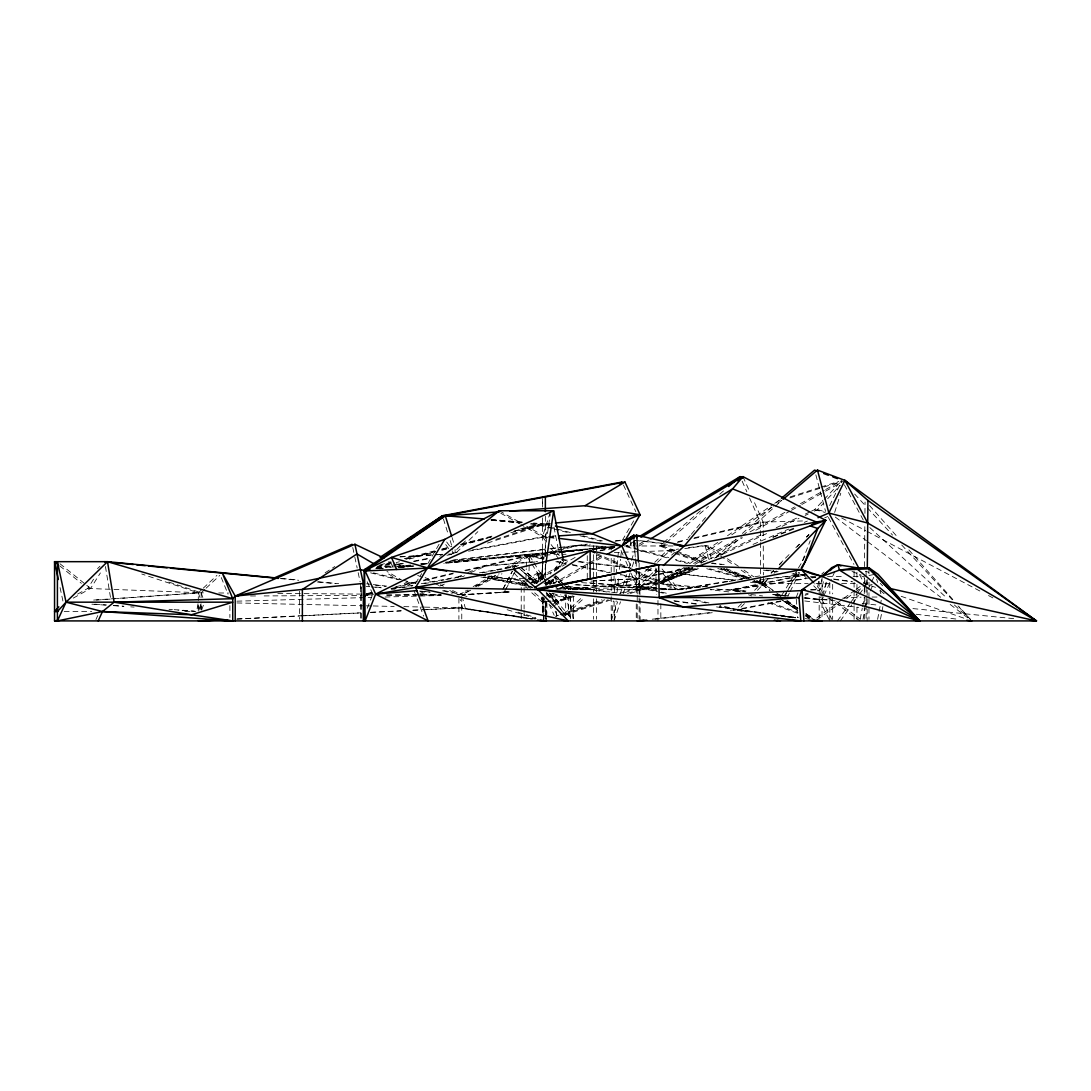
<?xml version="1.0" encoding="UTF-8"?>
<svg xmlns="http://www.w3.org/2000/svg" width="1091" height="1091" viewBox="0 0 1091 1091"><rect width="100%" height="100%" fill="white"/><g stroke="black" fill="none" stroke-linecap="round" stroke-linejoin="round"><path stroke-width="0.75" stroke-dasharray="5 3.75" d="M542.5 612.487L542.5 597.909M542.5 579.526L542.5 554.078M542.5 549.469L542.5 553.683L561.551 549.018M542.5 507.07L542.5 499.569M545.364 618.965L545.364 601.141M545.364 563.952L545.364 578.039L545.364 564.402M545.364 556.246L545.364 554.078L529.476 555.674L464.466 571.098M201.126 609.978L201.153 603.732L201.167 608.983M875.528 587.353L864.29 583.44L864.345 578.407M864.454 566.652L864.836 524.703M864.945 513.356L865.054 502.065M859.49 594.145L867.154 583.44L867.195 580.085M525.944 578.435L526.23 568.684M526.271 567.047L526.612 555.674L582.989 550.028M537.086 583.59L528.808 578.435L529.476 555.674L543.782 557.365M543.263 616.224L542.813 597.486M611.396 619.238L613.306 600.923M614.178 592.604L615.924 575.939M616.088 574.275L617.656 559.288M617.833 557.624L618.529 550.969M614.26 619.238L616.17 600.923M617.042 592.604L618.788 575.939M619.483 569.284L620.52 559.288M620.697 557.624L621.393 550.969M818.495 581.367L817.377 589.685L812.918 584.953M817.2 590.804L820.241 589.685L821.591 579.703M540.454 581.421L543.4 561.238M543.645 559.56L550.259 514.147M543.809 578.066L545.773 564.606M198.016 603.732L196.598 611.546L177.997 610.142M199.748 609.978L200.88 603.732M860.172 619.32L862.272 608.178M862.586 606.582L864.386 597.036M863.036 619.32L865.136 608.178M865.449 606.582L866.95 598.632M877.6 619.32L878.814 612.951M879.114 611.355L881.228 600.214M880.464 619.32L881.678 612.951M881.978 611.355L882.878 606.582M829.037 619.402L819.177 599.832L819.9 596.709M820.268 595.14L823.91 579.512M831.901 619.402L822.041 599.832L826.419 581.067M534.481 583.617L537.618 572.898L546.155 580.767M537.795 582.089L540.481 572.898L545.364 577.398M550.232 512.402L542.5 536.758L547.3 543.304M549.496 523.775L545.364 536.758L547.287 539.377M834.656 512.388L840.793 493.173M611.219 620.915L617.615 601.782M620.274 593.804L626.67 574.671M628.798 568.288L630.939 561.906M631.471 560.324L635.726 547.559M614.083 620.915L620.479 601.782M623.138 593.804L630.066 573.075M632.207 566.693L633.803 561.906M201.058 603.732L198.262 611.546L198.289 603.732L198.303 608.983M201.685 609.978L203.922 603.732M802.567 560.61L810.204 540.741M367.217 608.301L372.154 595.7M796.13 597.568L797.998 592.836M834.929 571.302L830.674 580.78M803.972 598.086L819.177 599.832L820.5 596.9M821.168 595.441L827.81 580.78M805.144 597.882L822.041 599.832L823.364 596.9M824.032 595.441L830.006 582.239M95.94 619.565L97.781 615.556M867.986 589.44L870.877 583.371M871.6 581.858L873.755 577.303M870.141 590.967L873.018 584.885M829.637 505.61L841.297 481.854M785.002 596.081L786.488 593.136M787.225 591.649L796.812 572.461M802.731 560.638L804.967 556.165M787.866 596.081L789.352 593.136M790.089 591.649L799.676 572.461M503.019 589.263L512.375 571.193M515.498 565.179L513.165 569.693L515.498 565.179L511.024 567.525M505.883 589.263L514.461 572.707L507.274 586.262M502.815 589.263L512.334 571.193M452.601 590.545L461.766 594.881L504.097 592.277L506.483 587.763M427.767 563.761L439.4 543.673M622.347 540.29L633.926 520.421M781.702 595.427L797.576 569.366M798.448 567.92L801.98 562.138M784.565 595.427L798.68 572.27M77.611 594.09L87.73 588.431L94.862 577.166M73.261 598.127L90.608 588.431L100.386 572.939M547.573 584.149L550.232 580.003M550.437 584.149L554.869 577.248M415.466 583.249L421.712 573.593M545.241 585.472L547.068 582.662M554.364 571.439L560.747 561.62L550.232 574.043M549.018 584.067L551.746 579.853M559.956 567.225L563.611 561.62L562.97 558.333M546.373 585.54L550.096 580.003M550.164 584.149L555.755 575.857L562.056 580.794M837.465 620.915L849.93 603.514M850.885 602.177L856.626 594.145M857.581 592.808L861.413 587.449M840.329 620.915L851.826 604.85M852.794 603.514L858.535 595.481M546.182 584.653L549.059 580.889M550.014 583.399L554.801 577.112M556.246 570.307L563.611 561.62L561.688 559.001M688.012 538.177L690.208 535.586M691.299 534.29L695.703 529.108M696.794 527.799L701.186 522.616M702.29 521.321L706.682 516.125M811.499 511.12L814.568 509.674L840.888 481.581M814.363 511.12L817.432 509.674L823.16 503.565M827.728 498.682L840.315 485.25M741.566 603.637L735.648 609.692L728.979 610.455M754.577 590.313L766.4 578.189M771.132 573.348L773.492 570.92M779.41 564.865L781.77 562.451M797.153 546.7L799.512 544.273M806.617 537.004L808.977 534.576M744.43 603.637L738.512 609.692L730.165 610.646M757.44 590.313L769.264 578.189M773.996 573.348L776.356 570.92M750.431 582.239L760.577 583.44L764.095 579.866M771.146 572.72L773.505 570.348M779.383 564.402L789.952 553.683M795.83 547.737L799.362 544.164M806.413 537.017L808.758 534.645M768.132 578.68L763.441 583.44L753.295 582.239M97.535 568.616L99.908 566.297M452.274 550.941L452.397 553.696L465.475 540.931M456.447 552.537L477.872 531.644M648.572 568.111L637.499 578.598L608.342 586.153M654.723 562.288L667.024 550.641L678.602 549.046M651.436 568.111L640.362 578.598L611.205 586.153M657.587 562.288L669.888 550.641L674.852 549.959M202.026 589.317L198.303 592.808L93.567 600.064M203.267 588.158L216.945 575.366M204.89 589.317L201.167 592.808L116.696 598.659M206.131 588.158L219.809 575.366M564.197 613.974L581.571 597.773M565.82 615.133L584.435 597.773M619.565 593.504L637.226 587.231L656.864 568.888M671.592 555.142L674.047 552.837M657.273 571.179L640.09 587.231L622.429 593.504M552.551 604.919L555.824 601.905L573.034 595.795M554.323 605.928L558.687 601.905L575.898 595.795M715.901 557.378L736.07 539.172M742.371 533.472L771.364 507.288M776.41 502.733L778.919 500.455L782.165 499.433M721.287 555.101L741.457 536.895M742.712 535.749L781.783 500.455L773.451 506.183M821.632 574.18L824.073 571.998M673.856 551.241L659.673 545.964L662.223 543.768M663.505 542.663L701.813 509.633M719.705 494.223L723.538 490.923M675.152 550.655L662.537 545.964L665.087 543.768M666.369 542.663L708.509 506.333M439.768 556.396L442.4 554.269M816.818 617.956L842.593 599.218M843.943 598.236L854.798 590.34M856.149 589.358L860.226 586.399M816.968 619.92L840.029 603.159M846.807 598.236L853.598 593.299M854.949 592.318L861.726 587.381M863.09 586.399L867.154 583.44L872.132 584.544M660.751 581.53L681.616 567.211M717.769 542.418L687.18 563.406L674.061 559.792M727.492 535.736L773.369 504.274M774.76 503.319L778.919 500.455M684.48 567.211L660.832 583.44L701.431 587.49M722.024 541.463L690.044 563.406L675.302 559.356M731.747 534.795L772.06 507.138M325.145 572.789L334.814 566.515M525.33 580.807L521.225 583.44L521.225 619.211M526.694 579.921L537.618 572.898L541.941 580.153M528.194 580.807L524.103 583.44L524.103 608.983M529.558 579.921L540.481 572.898L546.523 583.058M639.135 544.204L646.322 539.813M639.121 545.964L649.2 539.813M635.085 540.768L626.329 545.964L668.769 557.569M449.737 590.545L458.902 594.881L466.034 590.749M473.153 586.617L491.782 575.843M504.847 568.275L526.612 555.674L566.065 554.255M468.898 590.749L461.766 594.881L469.798 597.35M476.017 586.617L497.551 574.166M509.156 567.443L529.476 555.674L543.782 558.633M552.81 583.794L588.131 563.624M589.604 562.779L602.859 555.21M558.619 582.117L588.049 565.302M589.522 564.456L604.25 556.055M660.928 581.776L686.171 567.647M693.59 563.488L738.116 538.559M749.994 531.903L785.615 511.952M791.561 508.624L794.521 506.96M800.467 503.647L824.21 490.336M825.696 489.504L842.02 480.367M689.035 567.647L660.832 583.44L698.39 568.629M694.967 564.32L742.466 537.727M755.831 530.24L789.966 511.12M791.452 510.288L800.358 505.297M801.844 504.465L824.114 492M825.601 491.168L844.898 480.367M532.476 580.998L576.894 556.465M566.434 563.829L532.367 582.635L537.427 582.88M458.902 594.881L467.834 590.19M475.281 586.276L499.119 573.771M470.698 590.19L461.766 594.881L510.888 591.868M478.144 586.276L501.983 573.771M661.037 581.994L691.749 567.525M700.954 563.188L762.364 534.263M776.192 527.758L799.212 516.902M805.363 514.011L809.958 511.843M693.071 568.247L660.832 583.44L697.067 568.916M714.564 558.128L766.768 533.54M782.124 526.312L799.007 518.348M805.158 515.457L808.226 514.011M419.871 593.531L422.967 592.181M458.547 576.675L461.643 575.325M467.821 572.625L482.958 566.038L537.536 561.483M419.653 594.881L425.831 592.181M439.755 586.112L445.946 583.412M470.685 572.625L485.822 566.038L537.099 561.77M753.049 544.395L788.752 529.053M804.272 522.371L807.367 521.048M772.987 537.058L794.712 527.717M694.203 568.916L661.119 582.171L695.526 568.629M772.987 537.358L796.621 527.88M824.687 517.789L827.837 516.52M805.24 594.186L808.267 593.068M805.076 595.318L808.104 594.186M637.226 593.968L637.226 587.231L692.88 567.17M692.567 568.316L640.09 587.231L562.806 589.154M555.346 616.347L558.551 615.201M560.16 614.628L601.905 599.791M561.415 615.201L604.769 599.791M452.397 553.696L458.834 551.569M495.832 539.377L542.5 524.007L549.168 525.385M487.445 543.086L545.364 524.007L550.369 525.044M564.893 614.042L608.219 599.805M627.475 593.463L657.968 583.44L620.834 575.148M564.538 615.106L611.083 599.805M630.339 593.463L657.614 584.49M790.252 496.855L819.368 487.582M820.991 487.063L838.788 481.39M789.884 497.878L822.246 487.582M823.855 487.063L841.652 481.39M376.981 566.993L391.669 563.038L388.696 561.62M406.37 559.097L435.759 551.187M442.291 549.428L448.824 547.668M376.572 567.879L394.533 563.038M396.169 562.601L399.442 561.729M409.234 559.097L435.364 552.06M441.896 550.314L446.792 548.991M379.709 564.947L391.178 562.001M404.284 558.633L435.418 550.641M441.964 548.964L451.797 546.427M461.629 543.904L494.4 535.49M520.625 528.753L537.004 524.539L549.264 523.339M377.65 566.215L394.042 562.001M405.511 559.056L434.995 551.487M441.555 549.796L448.115 548.118M461.22 544.75L492.355 536.745M513.656 531.276L539.868 524.539L550.396 523.516M460.307 544.723L491.536 536.854M514.557 531.044L542.5 524.007L534.017 523.312M461.534 545.132L486.191 538.927M510.847 532.708L545.364 524.007L533.485 523.025M563.133 548.623L575.83 545.514L604.823 546.496M550.123 552.523L578.694 545.514L606.091 546.441M366.317 593.709L372.89 592.14M395.883 586.685L417.239 581.626M423.813 580.057L453.379 573.048M464.889 570.32L526.612 555.674L542.5 557.556M367.544 594.09L372.467 592.931M392.187 588.254L415.18 582.799M423.39 580.848L452.97 573.825M659.673 545.964L667.91 544.014M677.811 541.682L687.712 539.349M694.312 537.795L760.304 522.221L805.963 520.857M662.537 545.964L667.487 544.804M677.375 542.459L683.975 540.904M693.876 538.572L763.168 522.221L753.076 499.419M657.164 574.357L637.499 578.598L593.313 580.889M658.8 574.016L689.935 567.306M656.755 575.066L640.362 578.598L589.385 581.244M658.391 574.712L692.812 567.306M806.985 574.111L731.297 589.685L737.693 591.949M728.829 591.895L710.268 589.685L734.161 589.685L803.276 575.462M869.022 575.475L875.2 574.261M781.17 600.827L735.648 609.692L719.242 605.955M780.774 601.455L738.512 609.692L720.469 605.573M375.631 568.397L395.651 564.552M397.329 564.238L402.334 563.283M414.007 561.047L430.7 557.842M376.831 568.711L396.851 564.879M398.515 564.552L405.197 563.283M413.544 561.688L430.222 558.483M446.915 555.292L451.919 554.337M472.417 549.932L542.5 536.758L550.832 536.213M468.612 551.187L545.364 536.758L526.639 526.203M366.371 593.94L373.027 592.699M391.301 589.29L412.903 585.267M421.208 583.712L464.411 575.653M479.358 572.857L520.898 565.111M600.336 550.287L615.201 547.505M367.585 594.254L372.563 593.327M402.47 587.749L412.439 585.881M424.072 583.712L444.01 579.989M445.674 579.676L452.315 578.435M453.979 578.135L458.97 577.207M460.62 576.894L463.948 576.266M482.222 572.857L488.877 571.616M490.541 571.316L495.519 570.375M497.182 570.075L510.479 567.593M512.129 567.279L517.12 566.352M599.9 550.9L613.115 548.432M744.73 578.394L675.943 589.685L574.957 584.817M746.408 578.121L753.117 577.016M754.795 576.744L759.827 575.912M727.465 581.694L678.807 589.685L658.609 588.717M729.143 581.421L735.852 580.317M737.53 580.044L742.562 579.226M809.236 577.889L731.297 589.685L746.517 591.445M810.886 577.63L819.177 576.375M740.557 591.949L734.161 589.685L805.458 578.885M812.099 577.889L815.413 577.384M531.794 592.808L542.35 602.177L550.682 600.95M565.67 598.754L554.01 600.459L549.7 593.218L565.67 598.754L560.788 594.254M534.658 592.808L545.227 602.177L550.219 601.441M551.882 601.196L568.534 598.754L563.652 594.254M688.53 547.682L705.059 545.405L732.811 564.429M684.78 548.596L707.923 545.405L721.806 554.91M380.009 568.738L383.391 568.343M395.242 566.938L410.475 565.124M420.635 563.924L427.399 563.12M452.792 560.106L549.168 548.678M550.832 548.487L587.408 544.15M615.515 540.809L623.779 539.827M398.106 566.938L409.957 565.533M421.808 564.129L426.881 563.515M450.583 560.706L545.364 549.469L545.364 553.683L443.805 563.365M550.369 548.882L562.029 547.491M563.692 547.3L590.272 544.15M615.065 541.204L621.679 540.427M707.854 585.853L675.943 589.685L587.272 582.635M764.968 579.007L806.958 573.975M700.64 587.067L678.807 589.685L658.732 588.09M702.331 586.863L707.363 586.262M759.431 580.017L803.099 574.78M652.241 619.197L712.287 612.351M655.105 619.197L715.164 612.351M819.177 599.832L829.801 598.645L859.858 620.915M822.041 599.832L831.151 598.809M593.109 549.005L615.038 546.809M550.423 553.573L558.865 552.728M560.542 552.564L582.471 550.355M592.604 549.346L614.519 547.15M412.166 566.024L398.624 567.334L413.857 565.943M446.028 562.738L591.104 548.664M592.781 548.5L611.219 546.7L611.219 550.041M413.339 566.188L401.488 567.334L413.339 566.27M445.496 563.065L545.364 553.382M550.396 552.905L562.124 551.76M563.802 551.596L587.272 549.305M593.981 548.664L614.083 546.7L593.981 548.541M446.028 562.888L588.049 549.346M589.726 549.182L613.347 546.932M550.423 553.205L558.865 552.401M560.542 552.237L582.471 550.15M592.604 549.182L614.519 547.096M376.886 568.193L392.092 566.788M398.856 566.174L410.693 565.083M420.826 564.156L427.59 563.542M449.56 561.524L587.763 548.841M589.44 548.691L609.542 546.85M376.368 568.493L383.132 567.879M389.896 567.252L396.647 566.638M398.338 566.488L410.175 565.397M421.999 564.306L427.072 563.842M445.66 562.138L545.364 552.987M550.396 552.537L562.124 551.46M563.802 551.31L587.272 549.155M96.431 600.064L115.019 598.782M552.51 536.104L555.837 535.886M548.705 536.54L557.037 535.995M508.024 591.868L462.175 594.677M501.233 592.277L507.833 591.881M504.097 592.277L510.697 591.881M400.37 556.724L437.286 554.583M438.964 554.473L442.319 554.283M399.879 556.928L433.441 554.964M435.118 554.869L441.828 554.473M448.537 554.092L451.906 553.887M555.878 589.031L657.968 583.44M557.051 589.126L657.518 583.617M544.027 583.44L554.228 582.908M545.364 583.017L555.387 583.003M237.211 618.965L303.216 615.665M304.907 615.583L360.753 612.801M370.899 612.283L401.365 610.769M413.203 610.169L425.054 609.583M426.745 609.501L458.902 607.892L530.84 619.088M236.692 619.129L299.316 616.006M301.007 615.924L361.926 612.883M370.381 612.46L400.847 610.933M412.684 610.346L421.153 609.924M422.844 609.842L461.766 607.892L533.704 619.088M810.599 590.013L820.241 589.685L814.663 583.767M842.552 598.182L861.099 597.186M614.356 552.632L621.584 552.278M623.275 552.21L669.888 550.641L673.065 551.76M236.924 601.168L371.486 597.404M385.109 597.022L441.323 595.454M250.535 595.986L255.649 595.959M264.158 595.918L361.803 595.386M362.962 595.4L372.017 595.331M386.814 595.263L416.312 595.1M417.471 595.113L441.323 594.977M673.052 545.964L623.466 545.964L634.894 549.087M827.51 576.375L843.957 576.375M853.107 576.375L864.386 576.375M534.072 582.635L537.999 582.635M544.791 582.635L554.992 582.635M581.639 582.635L657.055 587.954M752.408 581.203L760.577 583.44L808.186 583.44M816.15 583.44L830.292 583.44M841.652 583.44L855.794 583.44M863.758 583.44L867.154 583.44L863.963 577.575M572.148 589.685L686.58 589.685M810.777 589.685L820.241 589.685M366.426 594.881L373.136 594.881M386.569 594.881L416.776 594.881M421.331 594.881L440.369 594.881M872.009 597.036L877.069 597.036M64.178 611.546L91.739 611.546M184.734 611.546L194.362 611.546M524.266 578.435L487.418 578.366L532.49 587.394M203.403 592.849L198.303 592.808L141.789 574.016M218.732 592.972L228.414 593.027M277.81 593.409L361.817 594.104M362.976 594.09L373.736 594.2M403.847 594.418L441.323 594.718M572.843 589.426L593.122 589.685L609.951 591.977M236.924 602.955L365.212 605.832M366.371 605.805L372.031 605.982M373.19 605.955L394.178 606.473M403.847 606.623L424.29 607.073M424.835 607.141L461.766 607.892M87.73 588.431L201.167 592.808L202.817 597.486M545.841 583.276L554.255 583.685M576.13 584.735L656.932 588.635M531.194 582.717L537.918 583.044M546.346 583.44L551.391 583.685M561.115 587.654L593.122 589.685L567.865 586.372M559.942 587.749L590.258 589.685L607.087 591.977M94.74 604.169L106.55 604.987M113.314 605.45L123.447 606.16M169.037 609.323L172.419 609.555M174.11 609.664L194.362 611.069M91.876 604.169L107.068 605.219M113.819 605.682L123.951 606.391M130.715 606.855L134.084 607.087M491.073 519.534L525.003 522.33M491.605 519.807L522.139 522.33M281.314 578.421L298.184 579.962M318.422 581.803L338.646 583.658M375.754 587.04L384.182 587.804M390.933 588.417L395.992 588.881M419.599 591.036L422.967 591.336M424.658 591.499L429.718 591.949M280.142 578.585L298.689 580.276M317.236 581.967L335.783 583.658M366.14 586.426L369.522 586.726M371.199 586.876L381.318 587.804M391.437 588.731L394.806 589.031M420.103 591.336L430.222 592.263M490.882 519.984L521.293 522.821M531.426 523.762L539.868 524.539L573.048 533.213M491.4 520.298L520.107 522.971M530.253 523.912L537.004 524.539L552.278 528.535M716.664 589.004L745.426 591.881M772.496 594.581L786.038 595.931M804.653 597.786L835.106 600.827M862.176 603.528L879.101 605.219M912.935 608.587L1016.144 618.883M734.161 589.685L745.999 591.049M776.41 594.568L788.248 595.931M773.546 594.568L785.384 595.931M366.685 583.821L371.704 584.408M373.367 584.599L386.746 586.153M395.106 587.135L400.124 587.708M456.774 594.295L460.102 594.677M375.522 585.185L385.559 586.358M562.274 559.56L570.729 560.569M579.171 561.565L587.626 562.574M589.317 562.779L631.58 567.784M646.799 569.597L656.932 570.798M658.623 571.002L734.693 580.03M561.101 559.765L569.543 560.774M577.998 561.77L632.098 568.193M645.627 569.802L735.211 580.426M661.337 583.835L695.09 587.872M750.758 594.513L762.568 595.931M804.749 600.964L858.74 607.414M916.113 614.26L956.602 619.102M640.362 540.686L662.319 543.332M635.276 557.024L634.185 540.25L667.897 544.341M548.691 537.154L557.01 538.163M547.491 537.358L542.5 536.758L520.898 524.58M549.155 537.563L555.81 538.354M488.754 576.007L522.412 580.426M532.517 581.748L537.563 582.403M487.568 576.225L524.607 581.08M531.331 581.967L538.068 582.839M565.002 586.372L590.258 589.685M724.233 564.62L712.464 563.079L715.56 564.306M766.277 570.157L778.047 571.711M793.171 573.702L803.262 575.025M833.524 579.007L852.03 581.448M863.799 582.989L867.154 583.44M711.291 563.297L721.369 564.62M763.414 570.157L776.86 571.929M791.998 573.921L808.813 576.13M810.49 576.362L815.536 577.016M834.029 579.457L852.521 581.885M611.642 592.208L618.365 593.122M673.924 600.705L699.167 604.155M719.364 606.91L798.476 617.697M805.213 618.611L808.581 619.074M674.415 601.168L696.303 604.155M716.501 606.91L795.612 617.697M795.462 617.806L738.512 609.692L748.208 612.283M785.902 616.851L735.648 609.692L745.344 612.283M787.566 617.097L792.598 617.806M535.367 619.061L465.407 608.464L462.979 599.409M532.503 619.061L462.543 608.464L460.116 599.409M483.681 577.003L527.444 584.04M480.817 577.003L527.935 584.571M490.282 578.366L532.013 586.726M557.037 561.374L565.37 563.092M572.039 564.47L590.367 568.261M592.031 568.602L610.374 572.393M620.37 574.466L657.682 582.689M542.5 558.96L526.612 555.674L531.031 562.711M555.837 561.715L565.834 563.774M572.502 565.165L587.504 568.261M589.167 568.602L609.173 572.734M666.342 593.218L640.09 587.231L634.035 573.471M695.867 599.955L708.986 602.955M631.171 573.471L637.226 587.231L656.905 591.717M658.555 592.099L666.751 593.968M693.003 599.955L706.122 602.955M373.449 572.843L401.256 579.771L386.978 571.452M402.893 580.18L415.971 583.453M443.778 590.381L460.129 594.472M370.585 572.843L398.392 579.771L385.546 572.284M406.561 581.817L414.744 583.862M442.537 590.79L452.356 593.245M817.432 509.674L825.028 511.638M814.568 509.674L825.205 512.429M582.826 535.763L602.368 540.863M553.901 528.958L570.184 533.213M579.962 535.763L601.127 541.286M709.573 568.711L743.844 578.08M753.649 580.767L763.441 583.44L781.279 596.259M636.53 549.537L667.542 558.006M706.709 568.711L742.616 578.53M528.808 578.435L539.349 581.353M528.944 579.266L537.986 581.762M865.463 571.275L868.709 572.27M518.034 612.174L535.722 617.615M507.124 609.705L536.076 618.597M168.873 582.076L201.167 592.808L201.167 597.486M527.267 584.531L524.103 583.44L528.794 587.599M552.66 593.286L568.534 598.754M532.34 587.272L521.225 583.44L525.93 587.599M901.193 596.3L965.371 618.679M674.647 552.319L701.595 561.756M720.619 568.438L749.162 578.435M757.099 581.217L763.441 583.44L772.483 590.381M667.024 550.641L673.365 552.864M674.947 553.423L701.908 562.874M717.755 568.438L746.299 578.435M754.236 581.217L760.577 583.44L770.178 590.34M748.549 594.8L751.74 595.931M770.914 602.737L798.08 612.392M806.058 615.229L812.454 617.506M768.05 602.737L798.407 613.524M806.399 616.374L809.59 617.506M676.72 551.241L705.1 561.77M724.015 568.806L749.244 578.175M757.127 581.094L763.441 583.44L763.4 576.634M680.17 553.573L702.236 561.77M721.151 568.806L746.38 578.175M754.263 581.094L760.577 583.44L769.619 590.381M852.016 571.466L861.29 575.148M726.374 568.629L749.531 577.889M757.263 580.971L763.441 583.44L759.268 580.589M723.51 568.629L748.221 578.503M754.399 580.971L760.577 583.44L760.536 576.634M596.354 553.464L630.584 568.506M636.803 571.234L657.027 580.112M658.582 580.807L678.807 589.685L661.828 568.684M596.6 554.842L627.72 568.506M633.939 571.234L657.273 581.489M658.828 582.171L675.943 589.685L661.091 571.302M396.128 563.788L403.765 567.402M425.135 577.521L434.286 581.858M440.396 584.749L443.451 586.194M397.847 565.956L400.902 567.402M417.689 575.352L432.95 582.58M434.477 583.303L440.587 586.194M841.638 517.952L865.613 530.621M867.113 531.412L982.5 592.399M988.501 595.563L992.987 597.936M499.283 510.765L520.884 522.944M500.742 513.206L519.466 523.762M378.413 566.447L385.546 570.62M405.566 582.294L412.766 586.494M376.981 567.279L379.832 568.943M404.147 583.139L409.889 586.494M798.012 608.492L787.034 601.4L797.78 608.778M806.249 613.81L811.745 617.356M784.17 601.4L797.889 610.264M806.14 615.583L808.881 617.356M797.698 608.519L786.87 601.209M805.813 613.838L811.227 617.37M797.535 610.292L781.292 599.286M805.649 615.597L808.363 617.37M806.017 614.369L814.241 619.974L806.004 614.001M782.793 600.514L797.657 610.633M805.894 616.238L811.377 619.974M727.356 558.715L738.457 566.324M744.007 570.129L753.717 576.784M741.144 570.129L750.853 576.784M756.404 580.589L760.577 583.44M786.775 600.2L797.766 608.096M775.674 594.281L778.415 596.259M785.288 601.182L797.644 610.06M805.881 615.979L808.622 617.956M836.77 601.687L859.994 618.883M835.324 517.079L866.404 540.727M867.754 541.75L940.715 597.268M950.179 604.455L967.731 617.82M777.638 594.35L782.806 598.318M774.774 594.35L777.365 596.341M568.356 585.731L572.134 588.69M554.146 576.853L561.715 582.771M566.747 586.726L570.538 589.685M59.964 563.733L85.493 584.326M86.775 585.349L90.608 588.431M59.65 565.793L81.348 583.29M880.26 590.517L884.174 593.777M702.563 554.814L708.755 559.983M699.699 554.814L707.132 561.006M520.939 567.388L537.658 581.776M518.075 567.388L537.372 583.985M520.816 567.32L537.999 582.321M521.634 570.525L536.363 583.385M869.827 527.58L946.92 598.141M954.38 604.973L968.058 617.492M548.991 593.013L558.687 601.905L558.919 606.651M546.127 593.013L555.824 601.905L546.618 593.081M546.577 578.516L552.673 584.149M553.901 585.267L557.556 588.635M547.368 581.898L549.809 584.149M549.482 593.081L558.687 601.905M880.273 583.358L882.633 585.785M542.159 596.886L544.491 599.286M550.287 605.3L552.619 607.701M803.985 575.489L806.222 577.862M555.755 575.857L562.206 582.771L556.819 577.016M568.656 589.685L563.283 583.93L568.534 589.685M561.497 585.076L553.969 577.016L559.274 582.771M562.561 586.222L565.793 589.685M854.662 494.046L866.145 506.483M867.29 507.724L892.561 535.095M901.739 545.036L952.266 599.764M958.007 605.982L970.635 619.661L959.425 606.964M560.338 583.93L565.67 589.685M869.554 505.528L897.648 537.222M908.871 549.905L953.82 600.623M523.789 580.712L530.526 588.404M514.188 573.007L527.649 588.404M550.069 593.436L572.339 619.661M547.205 593.436L562.056 610.919M563.106 612.16L565.233 614.669M551.132 544.6L560.733 557.692M551.146 548.528L558.824 559.001M446.669 541.968L452.397 549.782M445.714 544.573L450.488 551.091M549.769 593.763L565.083 615.474M546.905 593.763L551.691 600.541M529.476 555.674L533.008 561.306M533.894 562.711L543.604 578.189M545.364 581.012L546.891 583.44M531.903 564.115L541.613 579.607M552.564 593.218L556.874 600.459M828.383 517.434L853.926 564.374M859.503 574.643L864.29 583.44M844.393 484.786L863.281 520.08M623.466 485.004L635.848 511.761M546.673 592.563L548.65 596.872M555.155 611.137L557.692 616.715M549.059 604.059L554.201 615.324M367.176 581.762L372.767 594.118M742.998 476.617L749.722 491.809M742.153 481.172L746.858 491.809M749.544 497.891L760.304 522.221L760.386 540.918M628.648 561.251L631.334 567.361M621.065 550.546L623.084 555.142M625.784 561.251L630.489 571.943M390.551 561.947L392.487 566.488M221.268 577.575L228.046 594.172M634.116 540.29L635.726 544.545M414.021 590.64L423.581 616.129M199.953 597.486L198.303 592.808L198.303 600.609M542.432 578.966L540.481 572.898L541.531 579.403M540.045 580.48L537.618 572.898L538.94 581.039M452.056 537.481L453.992 543.686M443.382 518.852L448.224 534.372M450.16 540.591L451.606 545.241M876.618 579.144L877.573 582.403M879.932 590.531L880.873 593.777M815.85 474.858L825.573 511.447M707.923 545.405L711.646 559.86M705.059 545.405L708.782 559.86M352.761 547.505L354.139 553.955M354.807 557.078L357.166 568.016M358.162 572.652L360.139 581.898M60.06 587.599L63.169 602.177M553.969 527.185L559.138 553.41M541.572 597.295L542.35 602.177M105.445 566.529L110.996 600.555M569.557 596.259L573.143 619.265M566.434 594.609L570.538 620.915M555.878 577.398L556.246 582.008M553.137 578.939L553.505 583.535M360.48 583.44L361.394 594.881M796.266 599.232L797.685 617.574M639.108 572.12L640.09 597.336M635.385 558.701L635.93 567.088M636.026 568.766L637.226 587.231M545.227 602.177L545.936 613.101M546.032 614.669L546.332 619.347M543.373 617.792L543.577 620.915M556.274 611.41L556.669 619.32M455.07 549.55L455.192 552.319M634.144 541.709L634.226 545.964M655.841 568.029L656.264 594.281M763.168 522.221L763.195 529.012M763.195 530.717L763.236 539.227M763.264 546.018L763.4 574.93M760.386 542.622L760.536 574.93M868.968 568.82L868.968 576.089M868.968 582.267L868.968 586.044M868.968 592.686L868.968 597.663M868.968 599.327L868.968 619.252M867.25 579.553L867.154 588.554M867.154 590.245L867.154 597.063M867.154 598.768L867.154 607.278M867.154 608.983L867.154 620.915M866.104 571.111L866.104 585.622M866.104 587.299L866.104 594.022M866.104 595.7L866.104 620.915M864.386 577.971L864.386 593.859M864.29 588.554L864.29 603.882M864.29 605.587L864.29 619.211M856.953 572.175L856.953 578.898M856.953 584.394L856.953 600.991M856.953 607.469L856.953 619.252M854.089 571.111L854.089 580.576M854.089 582.267L854.089 604.305M854.089 605.791L854.089 619.252M832.665 584.326L832.665 593.872M832.665 598.645L832.665 619.32M829.801 582.744L829.801 593.872M829.801 598.645L829.801 620.915M822.041 576.375L822.041 619.293M819.177 581.408L819.177 594.813M819.177 596.491L819.177 617.67M660.832 603.882L660.832 619.211M657.968 600.473L657.968 620.915M640.09 599.014L640.09 620.915M639.121 562.997L639.121 569.816M639.121 571.52L639.121 619.211M637.226 595.645L637.226 619.224M636.258 561.292L636.258 595.359M636.258 603.882L636.258 620.915M633.898 538.545L633.898 545.964M633.557 541.45L633.557 545.964M631.034 543.004L631.034 545.964M630.707 540.481L630.707 545.964M614.083 558.387L614.083 591.69M614.083 601.496L614.083 619.293M611.219 558.387L611.219 575.052M611.219 576.716L611.219 595.018M611.219 596.641L611.219 619.293M596.491 546.114L596.491 578.421M596.491 580.112L596.491 592.018M596.491 598.809L596.491 619.211M593.627 546.114L593.627 552.919M593.627 554.623L593.627 578.421M593.627 580.112L593.627 592.018M593.627 598.809L593.627 619.211M587.272 555.687L587.272 577.603M573.402 596.259L573.402 619.265M570.538 596.259L570.538 619.265M568.534 595.727L568.534 615.801M565.67 594.227L565.67 615.801M546.891 592.972L546.891 596.259M546.891 602.832L546.891 614.342M546.441 601.182L546.441 619.265M545.364 516.288L545.364 557.556M545.364 579.716L545.364 584.694M545.364 600.964L545.364 619.265M544.027 597.895L544.027 619.265M543.577 597.895L543.577 619.265M542.5 498.642L542.5 507.042M542.5 517.83L542.5 561.074M542.5 561.442L542.5 579.716M542.5 597.636L542.5 612.692M542.35 597.486L542.35 612.392M524.103 610.687L524.103 619.211M461.766 596.504L461.766 620.915M458.902 598.127L458.902 619.279M361.394 586.903L361.394 620.915M360.48 586.849L360.48 619.211M299.507 591.117L299.507 619.279M229.887 605.587L229.887 617.506"/><path stroke-width="1.5" d="M545.364 496.964L545.364 511.652M867.304 568.329L867.931 500.455L844.898 480.367L817.459 470.085L783.065 499.378M546.018 562.929L553.614 510.779L499.283 510.765L444.76 539.363L391.478 557.419L364.258 570.948L364.258 620.915M364.258 570.948L364.544 569.584L445.278 515.757L624.952 482.031L640.09 514.747L621.911 545.964L607.196 554.378M803.903 620.915L802.103 589.685L919.754 620.915L878.064 574.261L868.968 567.784L856.953 567.784L837.861 564.729L802.103 589.685L799.007 597.568L800.808 620.915L538.068 589.685L415.657 587.394L375.631 594.118L365.144 620.915L364.544 569.584L367.817 568.738M235.206 620.915L235.206 596.068L222.291 573.048L232.751 598.7L232.751 620.915L191.457 614.765L102.486 611.546L57.414 620.915L66.033 602.177L107.504 561.674L277.946 578.121M98.19 620.915L102.486 611.546L114.119 602.177L232.751 598.7L235.206 596.068L354.93 544.273L383.923 558.006M817.991 517.707L828.86 513.043L844.898 480.367L1036.45 620.915L54.55 620.915L54.55 561.674L107.504 561.674L232.751 598.7M830.401 570.538L831.847 567.606L837.861 564.729L840.956 565.956M499.555 511.856L445.278 515.757L365.144 570.948L375.631 594.118L428.149 620.915L415.657 587.394L513.697 569.161L538.068 589.685L659.182 597.568L801.271 569.584L825.737 520.352L742.998 476.617L640.922 537.304M837.861 564.729L839.497 570.116L919.754 620.915L868.968 568.82L868.968 567.784L919.754 620.915L822.041 576.375L801.271 569.584L658.65 564.743L538.068 589.685L568.247 620.915L415.657 587.394L444.76 539.363M801.326 567.92L804.844 562.138L817.759 528.521L810.258 525.93L816.491 522.03L732.607 488.891L650.631 538.94M58.859 606.855L54.55 611.546L57.932 611.546M57.414 611.546L66.033 602.177L232.751 602.177L191.457 614.765L114.119 602.177L107.504 561.674M778.729 568.506L825.737 520.352L684.289 545.964L679.27 545.964M663.41 565.452L684.289 545.964L742.998 476.617L737.898 481.022M811.499 573.771L822.041 576.375L831.847 567.606M728.638 486.518L740.134 476.617L743.148 478.199M781.47 498.287L814.582 470.085L817.636 471.23M558.674 538.354L621.911 545.964L636.735 535.217L684.289 545.964L674.143 544.75M416.885 590.64L375.631 594.118L428.149 568.07L499.283 510.765M628.28 539.268L633.871 535.217L638.78 536.322M555.374 526.08L592.045 533.704L621.911 545.964L636.735 535.217L638.467 562.056M387.155 553.819L391.287 550.969M396.824 547.15L402.347 543.345M406.493 540.495L413.394 535.736M416.162 533.826L442.414 515.757L622.088 482.031L619.238 483.722M380.091 557.31L442.414 515.757L452.588 515.02M534.426 587.831L590.136 550.737L658.65 564.743L659.182 597.568L683.321 606.951L799.007 597.568L659.182 597.568L801.599 590.599M633.557 535.436L626.057 540.263L633.871 535.217L634.035 538.599M628.921 540.263L636.435 535.436L636.708 537.863M639.517 536.431L740.134 476.617M509.742 511.12L585.035 505.719L624.952 482.031M370.04 569.625L365.144 570.948L428.149 568.07L553.614 510.779L562.97 558.333M272.764 578.585L352.066 544.273M585.035 505.719L640.09 514.747L592.045 533.704L558.701 535.886M697.34 566.597L825.737 520.352M822.041 576.375L839.497 570.116L856.953 567.784L856.953 568.82L919.754 620.915M594.8 552.782L590.136 550.737L513.697 569.161L515.934 571.725M238.615 596.054L235.206 596.068L360.357 569.57L365.267 570.798M54.55 620.915L57.768 620.247M538.068 589.685L658.65 564.743M536.649 588.745L590.136 578.775L590.136 550.737M797.916 570.129L801.271 569.584L810.04 573.17M623.779 539.827L629.889 539.772M624.993 540.031L629.943 539.445M637.226 620.915L643.895 620.152M640.09 620.915L646.758 620.152M235.206 596.068L363.344 583.44L364.258 594.881L365.144 595.931M555.428 523.025L640.09 514.747M839.497 570.116L868.968 568.82M198.303 620.915L211.831 620.234M201.167 620.915L214.695 620.234M802.103 589.685L805.403 589.685M415.657 587.394L422.422 587.476M232.751 620.915L102.486 611.546L66.033 602.177L57.414 561.674L57.414 620.915M219.741 620.179L229.887 620.915L224.937 620.179M484.295 518.961L445.278 515.757L451.565 535.926M278.45 578.421L170.469 568.193M442.414 515.757L447.474 516.22M111.391 562.342L104.641 561.674L107.9 562.629M114.773 562.683L133.334 564.511M136.716 564.852L145.158 565.683M148.526 566.024L167.1 567.865M1029.686 620.234L1036.45 620.915L867.931 500.455M966.735 620.302L971.795 620.915M792.898 620.315L797.944 620.915M396.647 569.502L391.478 557.419L428.149 568.07L485.386 575.571M816.995 620.22L822.041 620.915M814.131 620.22L819.177 620.915M812.209 620.193L817.241 620.915M809.345 620.193L814.377 620.915M540.372 620.138L546.441 620.915M537.508 620.138L543.577 620.915M428.149 568.07L446.655 571.043M562.07 620.179L565.383 620.915M890.392 588.581L1036.45 620.915L867.713 523.025L828.86 513.043L817.459 470.085M913.617 620.043L916.89 620.915M777.269 620.043L780.501 620.915M774.405 620.043L777.638 620.915M823.732 473.521L828.301 475.226M832.883 476.944L837.452 478.649M1031.95 618.529L1036.45 620.915M374.131 563.952L357.002 553.955L302.371 589.454L302.371 620.915M58.382 564.756L54.55 561.674L58.341 579.498M801.271 569.584L813.545 582.594M828.86 513.043L858.385 567.306M844.898 480.367L867.713 523.025M621.911 545.964L627.966 559.724M354.93 544.273L363.344 583.44L363.344 620.915"/></g></svg>
